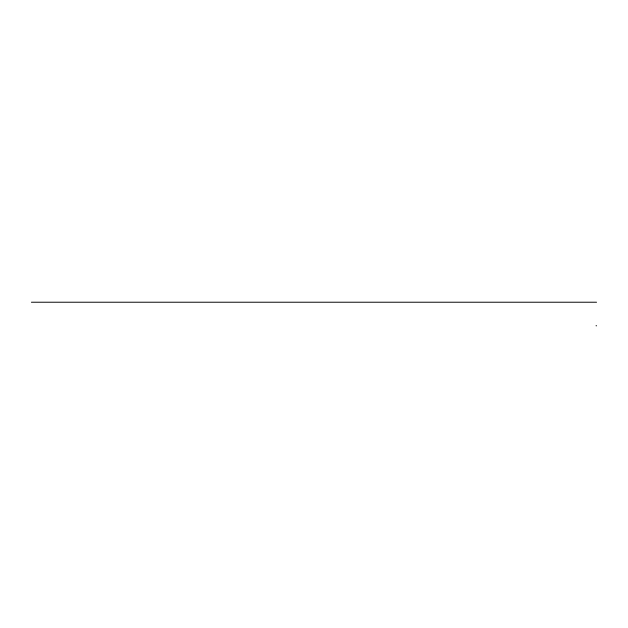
<?xml version="1.0" encoding="UTF-8"?>
<svg xmlns="http://www.w3.org/2000/svg" width="628" height="628" viewBox="0 0 628 628"><rect width="100%" height="100%" fill="white"/><g stroke="black" fill="none" stroke-linecap="round" stroke-linejoin="round"><path stroke-width="0.94" d="M31.4 302.225L596.553 302.225M596.027 325.775L596.6 325.775"/></g></svg>
